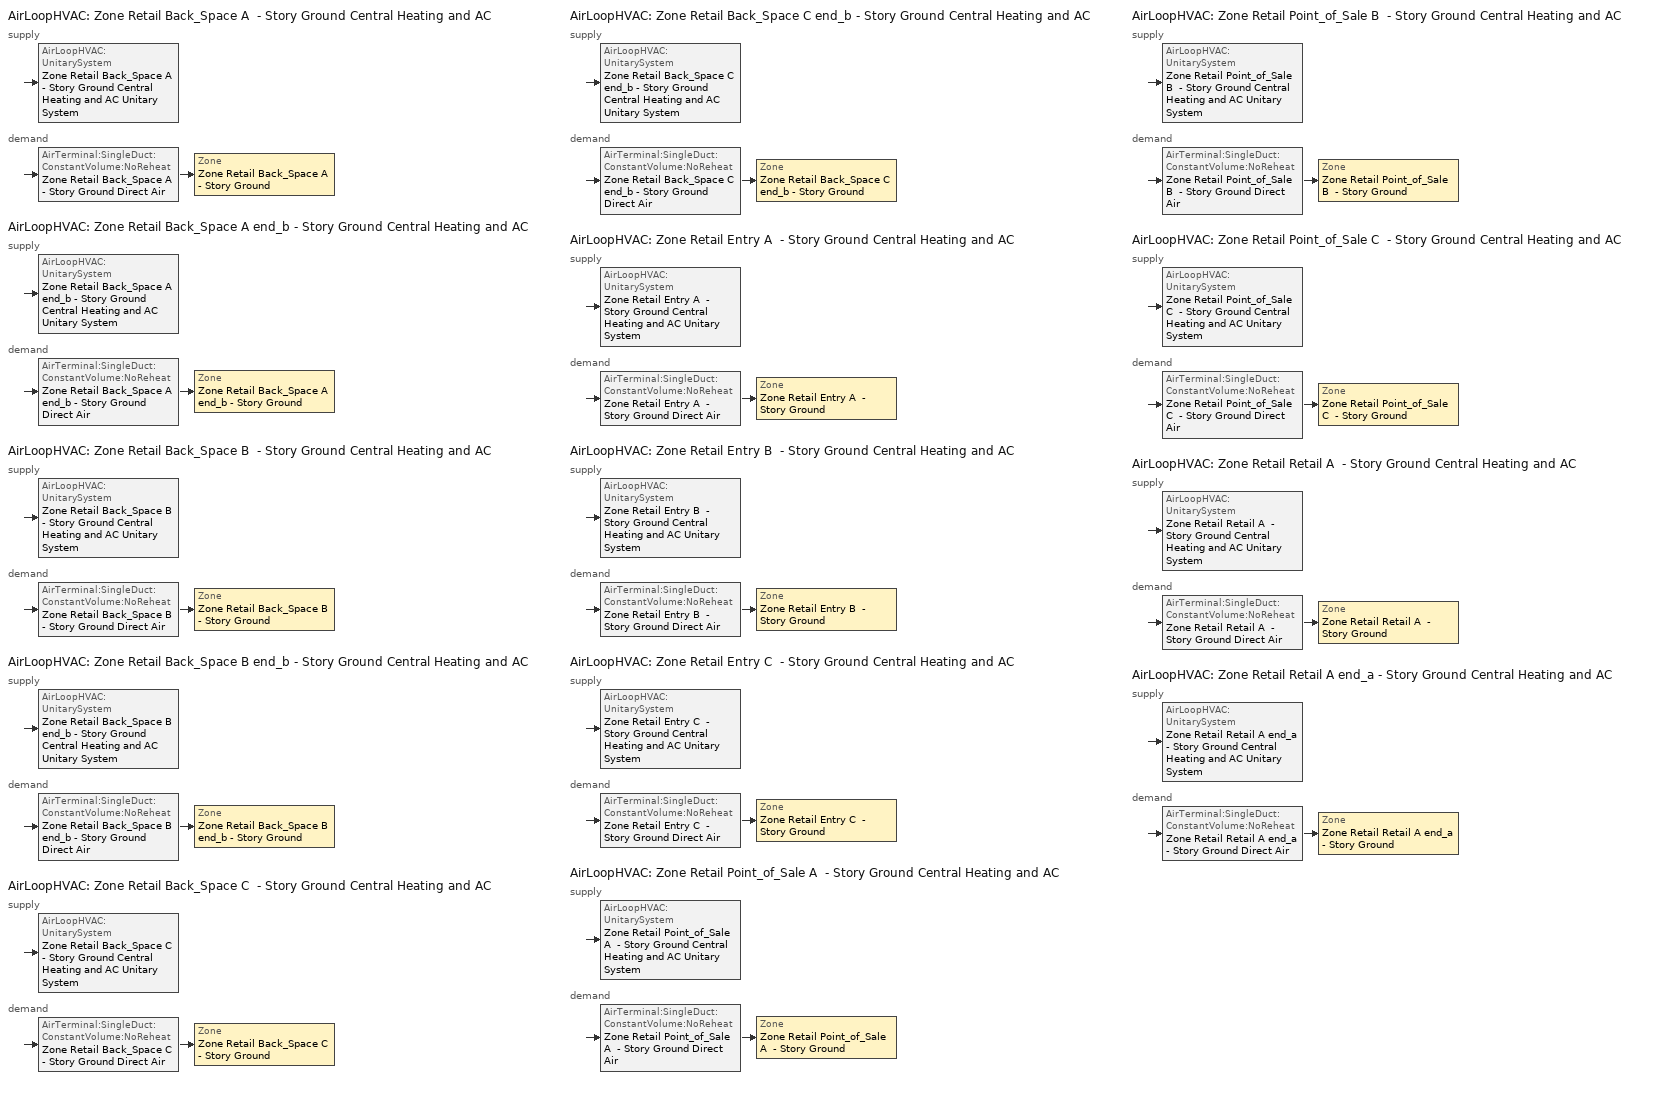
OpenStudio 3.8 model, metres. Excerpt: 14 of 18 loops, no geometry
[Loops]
AirLoopHVAC 'Zone Retail Back_Space A  - Story Ground Central Heating and AC'
 supply: AirLoopHVAC:UnitarySystem 'Zone Retail Back_Space A  - Story Ground Central Heating and AC Unitary System'
 demand: AirTerminal:SingleDuct:ConstantVolume:NoReheat 'Zone Retail Back_Space A  - Story Ground Direct Air' > Zone 'Zone Retail Back_Space A  - Story Ground'
AirLoopHVAC 'Zone Retail Back_Space A end_b - Story Ground Central Heating and AC'
 supply: AirLoopHVAC:UnitarySystem 'Zone Retail Back_Space A end_b - Story Ground Central Heating and AC Unitary System'
 demand: AirTerminal:SingleDuct:ConstantVolume:NoReheat 'Zone Retail Back_Space A end_b - Story Ground Direct Air' > Zone 'Zone Retail Back_Space A end_b - Story Ground'
AirLoopHVAC 'Zone Retail Back_Space B  - Story Ground Central Heating and AC'
 supply: AirLoopHVAC:UnitarySystem 'Zone Retail Back_Space B  - Story Ground Central Heating and AC Unitary System'
 demand: AirTerminal:SingleDuct:ConstantVolume:NoReheat 'Zone Retail Back_Space B  - Story Ground Direct Air' > Zone 'Zone Retail Back_Space B  - Story Ground'
AirLoopHVAC 'Zone Retail Back_Space B end_b - Story Ground Central Heating and AC'
 supply: AirLoopHVAC:UnitarySystem 'Zone Retail Back_Space B end_b - Story Ground Central Heating and AC Unitary System'
 demand: AirTerminal:SingleDuct:ConstantVolume:NoReheat 'Zone Retail Back_Space B end_b - Story Ground Direct Air' > Zone 'Zone Retail Back_Space B end_b - Story Ground'
AirLoopHVAC 'Zone Retail Back_Space C  - Story Ground Central Heating and AC'
 supply: AirLoopHVAC:UnitarySystem 'Zone Retail Back_Space C  - Story Ground Central Heating and AC Unitary System'
 demand: AirTerminal:SingleDuct:ConstantVolume:NoReheat 'Zone Retail Back_Space C  - Story Ground Direct Air' > Zone 'Zone Retail Back_Space C  - Story Ground'
AirLoopHVAC 'Zone Retail Back_Space C end_b - Story Ground Central Heating and AC'
 supply: AirLoopHVAC:UnitarySystem 'Zone Retail Back_Space C end_b - Story Ground Central Heating and AC Unitary System'
 demand: AirTerminal:SingleDuct:ConstantVolume:NoReheat 'Zone Retail Back_Space C end_b - Story Ground Direct Air' > Zone 'Zone Retail Back_Space C end_b - Story Ground'
AirLoopHVAC 'Zone Retail Entry A  - Story Ground Central Heating and AC'
 supply: AirLoopHVAC:UnitarySystem 'Zone Retail Entry A  - Story Ground Central Heating and AC Unitary System'
 demand: AirTerminal:SingleDuct:ConstantVolume:NoReheat 'Zone Retail Entry A  - Story Ground Direct Air' > Zone 'Zone Retail Entry A  - Story Ground'
AirLoopHVAC 'Zone Retail Entry B  - Story Ground Central Heating and AC'
 supply: AirLoopHVAC:UnitarySystem 'Zone Retail Entry B  - Story Ground Central Heating and AC Unitary System'
 demand: AirTerminal:SingleDuct:ConstantVolume:NoReheat 'Zone Retail Entry B  - Story Ground Direct Air' > Zone 'Zone Retail Entry B  - Story Ground'
AirLoopHVAC 'Zone Retail Entry C  - Story Ground Central Heating and AC'
 supply: AirLoopHVAC:UnitarySystem 'Zone Retail Entry C  - Story Ground Central Heating and AC Unitary System'
 demand: AirTerminal:SingleDuct:ConstantVolume:NoReheat 'Zone Retail Entry C  - Story Ground Direct Air' > Zone 'Zone Retail Entry C  - Story Ground'
AirLoopHVAC 'Zone Retail Point_of_Sale A  - Story Ground Central Heating and AC'
 supply: AirLoopHVAC:UnitarySystem 'Zone Retail Point_of_Sale A  - Story Ground Central Heating and AC Unitary System'
 demand: AirTerminal:SingleDuct:ConstantVolume:NoReheat 'Zone Retail Point_of_Sale A  - Story Ground Direct Air' > Zone 'Zone Retail Point_of_Sale A  - Story Ground'
AirLoopHVAC 'Zone Retail Point_of_Sale B  - Story Ground Central Heating and AC'
 supply: AirLoopHVAC:UnitarySystem 'Zone Retail Point_of_Sale B  - Story Ground Central Heating and AC Unitary System'
 demand: AirTerminal:SingleDuct:ConstantVolume:NoReheat 'Zone Retail Point_of_Sale B  - Story Ground Direct Air' > Zone 'Zone Retail Point_of_Sale B  - Story Ground'
AirLoopHVAC 'Zone Retail Point_of_Sale C  - Story Ground Central Heating and AC'
 supply: AirLoopHVAC:UnitarySystem 'Zone Retail Point_of_Sale C  - Story Ground Central Heating and AC Unitary System'
 demand: AirTerminal:SingleDuct:ConstantVolume:NoReheat 'Zone Retail Point_of_Sale C  - Story Ground Direct Air' > Zone 'Zone Retail Point_of_Sale C  - Story Ground'
AirLoopHVAC 'Zone Retail Retail A  - Story Ground Central Heating and AC'
 supply: AirLoopHVAC:UnitarySystem 'Zone Retail Retail A  - Story Ground Central Heating and AC Unitary System'
 demand: AirTerminal:SingleDuct:ConstantVolume:NoReheat 'Zone Retail Retail A  - Story Ground Direct Air' > Zone 'Zone Retail Retail A  - Story Ground'
AirLoopHVAC 'Zone Retail Retail A end_a - Story Ground Central Heating and AC'
 supply: AirLoopHVAC:UnitarySystem 'Zone Retail Retail A end_a - Story Ground Central Heating and AC Unitary System'
 demand: AirTerminal:SingleDuct:ConstantVolume:NoReheat 'Zone Retail Retail A end_a - Story Ground Direct Air' > Zone 'Zone Retail Retail A end_a - Story Ground'
[Sizing:Zone] Zone Cooling Design Supply Air Temperature Input Method=SupplyAirTemperature; Zone Cooling Design Supply Air Temperature {C}=14; Zone Cooling Design Supply Air Temperature Difference {deltaC}=11.11; Zone Heating Design Supply Air Temperature Input Method=SupplyAirTemperature; Zone Heating Design Supply Air Temperature {C}=40; Zone Heating Design Supply Air Temperature Difference {deltaC}=11.11; Zone Cooling Design Supply Air Humidity Ratio {kg-H2O/kg-air}=0.0085; Zone Heating Design Supply Air Humidity Ratio {kg-H2O/kg-air}=0.008; Cooling Design Air Flow Method=DesignDay; Heating Design Air Flow Method=DesignDay; Account for Dedicated Outdoor Air System=No; Dedicated Outdoor Air System Control Strategy=NeutralSupplyAir; Dedicated Outdoor Air Low Setpoint Temperature for Design {C}=autosize; Dedicated Outdoor Air High Setpoint Temperature for Design {C}=autosize; Zone Load Sizing Method=Sensible Load Only No Latent Load; Zone Latent Cooling Design Supply Air Humidity Ratio Input Method=HumidityRatioDifference; Zone Cooling Design Supply Air Humidity Ratio Difference {kgWater/kgDryAir}=0.005; Zone Latent Heating Design Supply Air Humidity Ratio Input Method=HumidityRatioDifference; Zone Humidification Design Supply Air Humidity Ratio Difference {kgWater/kgDryAir}=0.005
Zone Retail Retail A end_a - Story Ground; Zone Retail Retail A  - Story Ground; Zone Retail Entry A  - Story Ground; Zone Retail Entry B  - Story Ground; Zone Retail Entry C  - Story Ground; Zone Retail Point_of_Sale A  - Story Ground; Zone Retail Point_of_Sale B  - Story Ground; Zone Retail Point_of_Sale C  - Story Ground; Zone Retail Back_Space A  - Story Ground; Zone Retail Back_Space B  - Story Ground; Zone Retail Back_Space C  - Story Ground; Zone Retail Back_Space A end_b - Story Ground; Zone Retail Back_Space B end_b - Story Ground; Zone Retail Back_Space C end_b - Story Ground
[Zone equipment]
Zone Retail Retail A end_a - Story Ground: Zone Retail Retail A end_a - Story Ground Direct Air
Zone Retail Retail A  - Story Ground: Zone Retail Retail A  - Story Ground Direct Air
Zone Retail Entry A  - Story Ground: Zone Retail Entry A  - Story Ground Direct Air
Zone Retail Entry B  - Story Ground: Zone Retail Entry B  - Story Ground Direct Air
Zone Retail Entry C  - Story Ground: Zone Retail Entry C  - Story Ground Direct Air
Zone Retail Point_of_Sale A  - Story Ground: Zone Retail Point_of_Sale A  - Story Ground Direct Air
Zone Retail Point_of_Sale B  - Story Ground: Zone Retail Point_of_Sale B  - Story Ground Direct Air
Zone Retail Point_of_Sale C  - Story Ground: Zone Retail Point_of_Sale C  - Story Ground Direct Air
Zone Retail Back_Space A  - Story Ground: Zone Retail Back_Space A  - Story Ground Direct Air
Zone Retail Back_Space B  - Story Ground: Zone Retail Back_Space B  - Story Ground Direct Air
Zone Retail Back_Space C  - Story Ground: Zone Retail Back_Space C  - Story Ground Direct Air
Zone Retail Back_Space A end_b - Story Ground: Zone Retail Back_Space A end_b - Story Ground Direct Air
Zone Retail Back_Space B end_b - Story Ground: Zone Retail Back_Space B end_b - Story Ground Direct Air
Zone Retail Back_Space C end_b - Story Ground: Zone Retail Back_Space C end_b - Story Ground Direct Air
[AirLoopHVAC] Design Return Air Flow Fraction of Supply Air Flow=1
Name | Availability Schedule | Design Supply Air Flow Rate {m3/s}
Zone Retail Back_Space A  - Story Ground Central Heating and AC | Zone Retail Back_Space A  - Story Ground Central Heating and AC Occ Sch | 0.150245
Zone Retail Back_Space A end_b - Story Ground Central Heating and AC | Zone Retail Back_Space A end_b - Story Ground Central Heating and AC Occ Sch | 0.26535
Zone Retail Back_Space B  - Story Ground Central Heating and AC | Zone Retail Back_Space B  - Story Ground Central Heating and AC Occ Sch | 0.356833
Zone Retail Back_Space B end_b - Story Ground Central Heating and AC | Zone Retail Back_Space B end_b - Story Ground Central Heating and AC Occ Sch | 0.844413
Zone Retail Back_Space C  - Story Ground Central Heating and AC | Zone Retail Back_Space C  - Story Ground Central Heating and AC Occ Sch | 0.208342
Zone Retail Back_Space C end_b - Story Ground Central Heating and AC | Zone Retail Back_Space C end_b - Story Ground Central Heating and AC Occ Sch | 0.296558
Zone Retail Entry A  - Story Ground Central Heating and AC | Zone Retail Entry A  - Story Ground Central Heating and AC Occ Sch | 0.00819913
Zone Retail Entry B  - Story Ground Central Heating and AC | Zone Retail Entry B  - Story Ground Central Heating and AC Occ Sch | 0.00875204
Zone Retail Entry C  - Story Ground Central Heating and AC | Zone Retail Entry C  - Story Ground Central Heating and AC Occ Sch | 0.00823409
Zone Retail Point_of_Sale A  - Story Ground Central Heating and AC | Zone Retail Point_of_Sale A  - Story Ground Central Heating and AC Occ Sch | 0.15931
Zone Retail Point_of_Sale B  - Story Ground Central Heating and AC | Zone Retail Point_of_Sale B  - Story Ground Central Heating and AC Occ Sch | 0.442839
Zone Retail Point_of_Sale C  - Story Ground Central Heating and AC | Zone Retail Point_of_Sale C  - Story Ground Central Heating and AC Occ Sch | 0.209333
Zone Retail Retail A  - Story Ground Central Heating and AC | Zone Retail Retail A  - Story Ground Central Heating and AC Occ Sch | 1.29795
Zone Retail Retail A end_a - Story Ground Central Heating and AC | Zone Retail Retail A end_a - Story Ground Central Heating and AC Occ Sch | 0.274656
[Sizing:System] Type of Load to Size On=Sensible; Design Outdoor Air Flow Rate {m3/s}=Autosize; Central Heating Maximum System Air Flow Ratio=0.3; Preheat Design Temperature {C}=7.22222; Preheat Design Humidity Ratio {kg-H2O/kg-Air}=0.008; Precool Design Temperature {C}=12.7778; Precool Design Humidity Ratio {kg-H2O/kg-Air}=0.008; Central Cooling Design Supply Air Temperature {C}=12.7778; Central Heating Design Supply Air Temperature {C}=50; Sizing Option=NonCoincident; 100% Outdoor Air in Cooling=Yes; 100% Outdoor Air in Heating=Yes; Central Cooling Design Supply Air Humidity Ratio {kg-H2O/kg-Air}=0.0085; Central Heating Design Supply Air Humidity Ratio {kg-H2O/kg-Air}=0.008; Cooling Design Air Flow Method=DesignDay; Heating Design Air Flow Method=DesignDay; System Outdoor Air Method=ZoneSum; Zone Maximum Outdoor Air Fraction=1; Cooling Supply Air Flow Rate Per Floor Area {m3/s-m2}=0.00996765; Cooling Fraction of Autosized Cooling Supply Air Flow Rate=1; Cooling Supply Air Flow Rate Per Unit Cooling Capacity {m3/s-W}=3.94755e-05; Heating Supply Air Flow Rate Per Floor Area {m3/s-m2}=0.00996765; Heating Fraction of Autosized Heating Supply Air Flow Rate=1; Heating Fraction of Autosized Cooling Supply Air Flow Rate=1; Heating Supply Air Flow Rate Per Unit Heating Capacity {m3/s-W}=3.15882e-05; Cooling Design Capacity Method=CoolingDesignCapacity; Cooling Design Capacity Per Floor Area {W/m2}=234.7; Fraction of Autosized Cooling Design Capacity=1; Heating Design Capacity Method=HeatingDesignCapacity; Heating Design Capacity Per Floor Area {W/m2}=157; Fraction of Autosized Heating Design Capacity=1; Central Cooling Capacity Control Method=OnOff; Occupant Diversity=1
Name | Cooling Design Capacity {W} | Heating Design Capacity {W}
Zone Retail Back_Space A  - Story Ground Central Heating and AC | 4188.84 | 3798.45
Zone Retail Back_Space A end_b - Story Ground Central Heating and AC | 7038.63 | 6239.55
Zone Retail Back_Space B  - Story Ground Central Heating and AC | 9948.52 | 4522.36
Zone Retail Back_Space B end_b - Story Ground Central Heating and AC | 22398.76 | 14363.16
Zone Retail Back_Space C  - Story Ground Central Heating and AC | 4607.97 | 3813.34
Zone Retail Back_Space C end_b - Story Ground Central Heating and AC | 7419.97 | 6252.44
Zone Retail Entry A  - Story Ground Central Heating and AC | 57.25 | 515.81
Zone Retail Entry B  - Story Ground Central Heating and AC | 244.01 | 550.59
Zone Retail Entry C  - Story Ground Central Heating and AC | 57.6 | 518.01
Zone Retail Point_of_Sale A  - Story Ground Central Heating and AC | 4441.59 | 2160.62
Zone Retail Point_of_Sale B  - Story Ground Central Heating and AC | 12346.39 | 6956.53
Zone Retail Point_of_Sale C  - Story Ground Central Heating and AC | 4629.89 | 2172.18
Zone Retail Retail A  - Story Ground Central Heating and AC | 36186.89 | 21024.98
Zone Retail Retail A end_a - Story Ground Central Heating and AC | 7657.44 | 5541.47
[Coil:Heating:Gas] Availability Schedule=Always On Discrete; Gas Burner Efficiency=0.8; On Cycle Parasitic Electric Load {W}=0; Off Cycle Parasitic Gas Load {W}=0
Name | Nominal Capacity {W}
Zone Retail Back_Space A  - Story Ground Central Heating and AC Heating Coil 33kBtu/hr 0.8 Thermal Eff | 9451.95
Zone Retail Back_Space A end_b - Story Ground Central Heating and AC Heating Coil 55kBtu/hr 0.8 Thermal Eff | 16693.2
Zone Retail Back_Space B  - Story Ground Central Heating and AC Heating Coil 106kBtu/hr 0.8 Thermal Eff | 22448.4
Zone Retail Back_Space B end_b - Story Ground Central Heating and AC Heating Coil 182kBtu/hr 0.8 Thermal Eff | 53122.3
Zone Retail Back_Space C  - Story Ground Central Heating and AC Heating Coil 46kBtu/hr 0.8 Thermal Eff | 13106.9
Zone Retail Back_Space C end_b - Story Ground Central Heating and AC Heating Coil 60kBtu/hr 0.8 Thermal Eff | 18656.5
Zone Retail Entry A  - Story Ground Central Heating and AC Heating Coil 3kBtu/hr 0.8 Thermal Eff | 515.81
Zone Retail Entry B  - Story Ground Central Heating and AC Heating Coil 3kBtu/hr 0.8 Thermal Eff | 550.593
Zone Retail Entry C  - Story Ground Central Heating and AC Heating Coil 3kBtu/hr 0.8 Thermal Eff | 518.009
Zone Retail Point_of_Sale A  - Story Ground Central Heating and AC Heating Coil 43kBtu/hr 0.8 Thermal Eff | 10022.3
Zone Retail Point_of_Sale B  - Story Ground Central Heating and AC Heating Coil 154kBtu/hr 0.8 Thermal Eff | 27859.1
Zone Retail Point_of_Sale C  - Story Ground Central Heating and AC Heating Coil 50kBtu/hr 0.8 Thermal Eff | 13169.2
Zone Retail Retail A  - Story Ground Central Heating and AC Heating Coil 353kBtu/hr 0.8 Thermal Eff | 81654.2
Zone Retail Retail A end_a - Story Ground Central Heating and AC Heating Coil 58kBtu/hr 0.8 Thermal Eff | 17278.7
[Coil:Cooling:DX:SingleSpeed] Availability Schedule=Always On Discrete; Rated Sensible Heat Ratio=0.73; Rated Evaporator Fan Power Per Volume Flow Rate 2017 {W/(m3/s)}=773.391; Rated Evaporator Fan Power Per Volume Flow Rate 2023 {W/(m3/s)}=934.4; Total Cooling Capacity Function of Temperature Curve=DOE Ref DX Clg Coil Cool-Cap-fT; Total Cooling Capacity Function of Flow Fraction Curve=DOE Ref DX Clg Coil Cool-CAP-fFlow; Energy Input Ratio Function of Temperature Curve=DOE Ref DX Clg Coil Cool-EIR-fT; Energy Input Ratio Function of Flow Fraction Curve=DOE Ref DX Clg Coil Cool-EIR-fFlow; Part Load Fraction Correlation Curve=DOE Ref DX Clg Coil Cool-PLF-fPLR; Minimum Outdoor Dry-Bulb Temperature for Compressor Operation {C}=-25; Nominal Time for Condensate Removal to Begin {s}=1000; Ratio of Initial Moisture Evaporation Rate and Steady State Latent Capacity=1.5; Maximum Cycling Rate {cycles/hr}=3; Latent Capacity Time Constant {s}=45; Condenser Type=AirCooled; Evaporative Condenser Effectiveness=0.9; Evaporative Condenser Air Flow Rate {m3/s}=autosize; Evaporative Condenser Pump Rated Power Consumption {W}=autosize; Crankcase Heater Capacity {W}=0; Maximum Outdoor Dry-Bulb Temperature for Crankcase Heater Operation {C}=12.7778; Basin Heater Capacity {W/K}=0; Basin Heater Setpoint Temperature {C}=2
Name | Rated Total Cooling Capacity {W} | Rated COP {W/W} | Rated Air Flow Rate {m3/s}
Zone Retail Back_Space A  - Story Ground Central Heating and AC Cooling Coil 13kBtu/hr 9.7SEER | 3730.94 | 3.14722 | 0.150245
Zone Retail Back_Space A end_b - Story Ground Central Heating and AC Cooling Coil 22kBtu/hr 9.7SEER | 6589.27 | 3.14722 | 0.26535
Zone Retail Back_Space B  - Story Ground Central Heating and AC Cooling Coil 42kBtu/hr 9.7SEER | 8861 | 3.14722 | 0.356833
Zone Retail Back_Space B end_b - Story Ground Central Heating and AC Cooling Coil 72kBtu/hr 8.9EER | 20968.8 | 3.09963 | 0.844413
Zone Retail Back_Space C  - Story Ground Central Heating and AC Cooling Coil 18kBtu/hr 9.7SEER | 5173.63 | 3.14722 | 0.208342
Zone Retail Back_Space C end_b - Story Ground Central Heating and AC Cooling Coil 24kBtu/hr 9.7SEER | 7364.24 | 3.14722 | 0.296558
Zone Retail Entry A  - Story Ground Central Heating and AC Cooling Coil 1kBtu/hr 9.7SEER | 203.604 | 3.14722 | 0.00819913
Zone Retail Entry B  - Story Ground Central Heating and AC Cooling Coil 1kBtu/hr 9.7SEER | 217.334 | 3.14722 | 0.00875204
Zone Retail Entry C  - Story Ground Central Heating and AC Cooling Coil 1kBtu/hr 9.7SEER | 204.472 | 3.14722 | 0.00823409
Zone Retail Point_of_Sale A  - Story Ground Central Heating and AC Cooling Coil 17kBtu/hr 9.7SEER | 3956.06 | 3.14722 | 0.15931
Zone Retail Point_of_Sale B  - Story Ground Central Heating and AC Cooling Coil 61kBtu/hr 9.7SEER | 10996.7 | 3.14722 | 0.442839
Zone Retail Point_of_Sale C  - Story Ground Central Heating and AC Cooling Coil 20kBtu/hr 9.7SEER | 5198.25 | 3.14722 | 0.209333
Zone Retail Retail A  - Story Ground Central Heating and AC Cooling Coil 139kBtu/hr 8.5EER | 32231.1 | 2.96645 | 1.29795
Zone Retail Retail A end_a - Story Ground Central Heating and AC Cooling Coil 23kBtu/hr 9.7SEER | 6820.37 | 3.14722 | 0.274656
[Fan:OnOff] Availability Schedule=Always On Discrete; Pressure Rise {Pa}=622.722; Motor In Airstream Fraction=1
Name | Fan Total Efficiency | Maximum Flow Rate {m3/s} | Motor Efficiency | Fan Power Ratio Function of Speed Ratio Curve | Fan Efficiency Ratio Function of Speed Ratio Curve
Zone Retail Back_Space A  - Story Ground Central Heating and AC Supply Fan | 0.53625 | 0.150245 | 0.825 | Fan On Off Power Curve | Fan On Off Efficiency Curve
Zone Retail Back_Space A end_b - Story Ground Central Heating and AC Supply Fan | 0.53625 | 0.26535 | 0.825 | Fan On Off Power Curve 1 | Fan On Off Efficiency Curve 1
Zone Retail Back_Space B  - Story Ground Central Heating and AC Supply Fan | 0.53625 | 0.356833 | 0.825 | Fan On Off Power Curve 2 | Fan On Off Efficiency Curve 2
Zone Retail Back_Space B end_b - Story Ground Central Heating and AC Supply Fan | 0.546 | 0.844413 | 0.84 | Fan On Off Power Curve 3 | Fan On Off Efficiency Curve 3
Zone Retail Back_Space C  - Story Ground Central Heating and AC Supply Fan | 0.53625 | 0.208342 | 0.825 | Fan On Off Power Curve 4 | Fan On Off Efficiency Curve 4
Zone Retail Back_Space C end_b - Story Ground Central Heating and AC Supply Fan | 0.53625 | 0.296558 | 0.825 | Fan On Off Power Curve 5 | Fan On Off Efficiency Curve 5
Zone Retail Entry A  - Story Ground Central Heating and AC Supply Fan | 0.53625 | 0.00819913 | 0.825 | Fan On Off Power Curve 6 | Fan On Off Efficiency Curve 6
Zone Retail Entry B  - Story Ground Central Heating and AC Supply Fan | 0.53625 | 0.00875204 | 0.825 | Fan On Off Power Curve 7 | Fan On Off Efficiency Curve 7
Zone Retail Entry C  - Story Ground Central Heating and AC Supply Fan | 0.53625 | 0.00823409 | 0.825 | Fan On Off Power Curve 8 | Fan On Off Efficiency Curve 8
Zone Retail Point_of_Sale A  - Story Ground Central Heating and AC Supply Fan | 0.53625 | 0.15931 | 0.825 | Fan On Off Power Curve 9 | Fan On Off Efficiency Curve 9
Zone Retail Point_of_Sale B  - Story Ground Central Heating and AC Supply Fan | 0.53625 | 0.442839 | 0.825 | Fan On Off Power Curve 10 | Fan On Off Efficiency Curve 10
Zone Retail Point_of_Sale C  - Story Ground Central Heating and AC Supply Fan | 0.53625 | 0.209333 | 0.825 | Fan On Off Power Curve 11 | Fan On Off Efficiency Curve 11
Zone Retail Retail A  - Story Ground Central Heating and AC Supply Fan | 0.56875 | 1.29795 | 0.875 | Fan On Off Power Curve 12 | Fan On Off Efficiency Curve 12
Zone Retail Retail A end_a - Story Ground Central Heating and AC Supply Fan | 0.53625 | 0.274656 | 0.825 | Fan On Off Power Curve 13 | Fan On Off Efficiency Curve 13
[AirLoopHVAC:UnitarySystem] Control Type=Load; Dehumidification Control Type=None; Availability Schedule=Always On Discrete; Fan Placement=BlowThrough; DX Heating Coil Sizing Ratio=1; Use DOAS DX Cooling Coil=No; DOAS DX Cooling Coil Leaving Minimum Air Temperature {C}=2; Latent Load Control=SensibleOnlyLoadControl; Supply Air Flow Rate Method During Cooling Operation=SupplyAirFlowRate; Supply Air Flow Rate Method During Heating Operation=SupplyAirFlowRate; Supply Air Flow Rate Method When No Cooling or Heating is Required=SupplyAirFlowRate; Supply Air Flow Rate When No Cooling or Heating is Required {m3/s}=0; No Load Supply Air Flow Rate Control Set To Low Speed=Yes; Maximum Supply Air Temperature {C}=50; Maximum Outdoor Dry-Bulb Temperature for Supplemental Heater Operation {C}=21; Ancilliary On-Cycle Electric Power {W}=0; Ancilliary Off-Cycle Electric Power {W}=0
Name | Controlling Zone or Thermostat Location | Supply Fan | Supply Air Fan Operating Mode Schedule | Heating Coil | Cooling Coil | Supply Air Flow Rate During Cooling Operation {m3/s} | Supply Air Flow Rate During Heating Operation {m3/s}
Zone Retail Back_Space A  - Story Ground Central Heating and AC Unitary System | Zone Retail Back_Space A  - Story Ground | Zone Retail Back_Space A  - Story Ground Central Heating and AC Supply Fan | Zone Retail Back_Space A  - Story Ground Central Heating and AC Occ Sch | Zone Retail Back_Space A  - Story Ground Central Heating and AC Heating Coil 33kBtu/hr 0.8 Thermal Eff | Zone Retail Back_Space A  - Story Ground Central Heating and AC Cooling Coil 13kBtu/hr 9.7SEER | 0.150245 | 0.150245
Zone Retail Back_Space A end_b - Story Ground Central Heating and AC Unitary System | Zone Retail Back_Space A end_b - Story Ground | Zone Retail Back_Space A end_b - Story Ground Central Heating and AC Supply Fan | Zone Retail Back_Space A end_b - Story Ground Central Heating and AC Occ Sch | Zone Retail Back_Space A end_b - Story Ground Central Heating and AC Heating Coil 55kBtu/hr 0.8 Thermal Eff | Zone Retail Back_Space A end_b - Story Ground Central Heating and AC Cooling Coil 22kBtu/hr 9.7SEER | 0.26535 | 0.26535
Zone Retail Back_Space B  - Story Ground Central Heating and AC Unitary System | Zone Retail Back_Space B  - Story Ground | Zone Retail Back_Space B  - Story Ground Central Heating and AC Supply Fan | Zone Retail Back_Space B  - Story Ground Central Heating and AC Occ Sch | Zone Retail Back_Space B  - Story Ground Central Heating and AC Heating Coil 106kBtu/hr 0.8 Thermal Eff | Zone Retail Back_Space B  - Story Ground Central Heating and AC Cooling Coil 42kBtu/hr 9.7SEER | 0.356833 | 0.356833
Zone Retail Back_Space B end_b - Story Ground Central Heating and AC Unitary System | Zone Retail Back_Space B end_b - Story Ground | Zone Retail Back_Space B end_b - Story Ground Central Heating and AC Supply Fan | Zone Retail Back_Space B end_b - Story Ground Central Heating and AC Occ Sch | Zone Retail Back_Space B end_b - Story Ground Central Heating and AC Heating Coil 182kBtu/hr 0.8 Thermal Eff | Zone Retail Back_Space B end_b - Story Ground Central Heating and AC Cooling Coil 72kBtu/hr 8.9EER | 0.844413 | 0.844413
Zone Retail Back_Space C  - Story Ground Central Heating and AC Unitary System | Zone Retail Back_Space C  - Story Ground | Zone Retail Back_Space C  - Story Ground Central Heating and AC Supply Fan | Zone Retail Back_Space C  - Story Ground Central Heating and AC Occ Sch | Zone Retail Back_Space C  - Story Ground Central Heating and AC Heating Coil 46kBtu/hr 0.8 Thermal Eff | Zone Retail Back_Space C  - Story Ground Central Heating and AC Cooling Coil 18kBtu/hr 9.7SEER | 0.208342 | 0.208342
Zone Retail Back_Space C end_b - Story Ground Central Heating and AC Unitary System | Zone Retail Back_Space C end_b - Story Ground | Zone Retail Back_Space C end_b - Story Ground Central Heating and AC Supply Fan | Zone Retail Back_Space C end_b - Story Ground Central Heating and AC Occ Sch | Zone Retail Back_Space C end_b - Story Ground Central Heating and AC Heating Coil 60kBtu/hr 0.8 Thermal Eff | Zone Retail Back_Space C end_b - Story Ground Central Heating and AC Cooling Coil 24kBtu/hr 9.7SEER | 0.296558 | 0.296558
Zone Retail Entry A  - Story Ground Central Heating and AC Unitary System | Zone Retail Entry A  - Story Ground | Zone Retail Entry A  - Story Ground Central Heating and AC Supply Fan | Zone Retail Entry A  - Story Ground Central Heating and AC Occ Sch | Zone Retail Entry A  - Story Ground Central Heating and AC Heating Coil 3kBtu/hr 0.8 Thermal Eff | Zone Retail Entry A  - Story Ground Central Heating and AC Cooling Coil 1kBtu/hr 9.7SEER | 0.00819913 | 0.00819913
Zone Retail Entry B  - Story Ground Central Heating and AC Unitary System | Zone Retail Entry B  - Story Ground | Zone Retail Entry B  - Story Ground Central Heating and AC Supply Fan | Zone Retail Entry B  - Story Ground Central Heating and AC Occ Sch | Zone Retail Entry B  - Story Ground Central Heating and AC Heating Coil 3kBtu/hr 0.8 Thermal Eff | Zone Retail Entry B  - Story Ground Central Heating and AC Cooling Coil 1kBtu/hr 9.7SEER | 0.00875204 | 0.00875204
Zone Retail Entry C  - Story Ground Central Heating and AC Unitary System | Zone Retail Entry C  - Story Ground | Zone Retail Entry C  - Story Ground Central Heating and AC Supply Fan | Zone Retail Entry C  - Story Ground Central Heating and AC Occ Sch | Zone Retail Entry C  - Story Ground Central Heating and AC Heating Coil 3kBtu/hr 0.8 Thermal Eff | Zone Retail Entry C  - Story Ground Central Heating and AC Cooling Coil 1kBtu/hr 9.7SEER | 0.00823409 | 0.00823409
Zone Retail Point_of_Sale A  - Story Ground Central Heating and AC Unitary System | Zone Retail Point_of_Sale A  - Story Ground | Zone Retail Point_of_Sale A  - Story Ground Central Heating and AC Supply Fan | Zone Retail Point_of_Sale A  - Story Ground Central Heating and AC Occ Sch | Zone Retail Point_of_Sale A  - Story Ground Central Heating and AC Heating Coil 43kBtu/hr 0.8 Thermal Eff | Zone Retail Point_of_Sale A  - Story Ground Central Heating and AC Cooling Coil 17kBtu/hr 9.7SEER | 0.15931 | 0.15931
Zone Retail Point_of_Sale B  - Story Ground Central Heating and AC Unitary System | Zone Retail Point_of_Sale B  - Story Ground | Zone Retail Point_of_Sale B  - Story Ground Central Heating and AC Supply Fan | Zone Retail Point_of_Sale B  - Story Ground Central Heating and AC Occ Sch | Zone Retail Point_of_Sale B  - Story Ground Central Heating and AC Heating Coil 154kBtu/hr 0.8 Thermal Eff | Zone Retail Point_of_Sale B  - Story Ground Central Heating and AC Cooling Coil 61kBtu/hr 9.7SEER | 0.442839 | 0.442839
Zone Retail Point_of_Sale C  - Story Ground Central Heating and AC Unitary System | Zone Retail Point_of_Sale C  - Story Ground | Zone Retail Point_of_Sale C  - Story Ground Central Heating and AC Supply Fan | Zone Retail Point_of_Sale C  - Story Ground Central Heating and AC Occ Sch | Zone Retail Point_of_Sale C  - Story Ground Central Heating and AC Heating Coil 50kBtu/hr 0.8 Thermal Eff | Zone Retail Point_of_Sale C  - Story Ground Central Heating and AC Cooling Coil 20kBtu/hr 9.7SEER | 0.209333 | 0.209333
Zone Retail Retail A  - Story Ground Central Heating and AC Unitary System | Zone Retail Retail A  - Story Ground | Zone Retail Retail A  - Story Ground Central Heating and AC Supply Fan | Zone Retail Retail A  - Story Ground Central Heating and AC Occ Sch | Zone Retail Retail A  - Story Ground Central Heating and AC Heating Coil 353kBtu/hr 0.8 Thermal Eff | Zone Retail Retail A  - Story Ground Central Heating and AC Cooling Coil 139kBtu/hr 8.5EER | 1.29795 | 1.29795
Zone Retail Retail A end_a - Story Ground Central Heating and AC Unitary System | Zone Retail Retail A end_a - Story Ground | Zone Retail Retail A end_a - Story Ground Central Heating and AC Supply Fan | Zone Retail Retail A end_a - Story Ground Central Heating and AC Occ Sch | Zone Retail Retail A end_a - Story Ground Central Heating and AC Heating Coil 58kBtu/hr 0.8 Thermal Eff | Zone Retail Retail A end_a - Story Ground Central Heating and AC Cooling Coil 23kBtu/hr 9.7SEER | 0.274656 | 0.274656
[AirTerminal:SingleDuct:ConstantVolume:NoReheat] Availability Schedule=Always On Discrete
Name | Maximum Air Flow Rate {m3/s}
Zone Retail Back_Space A  - Story Ground Direct Air | 0.150245
Zone Retail Back_Space A end_b - Story Ground Direct Air | 0.26535
Zone Retail Back_Space B  - Story Ground Direct Air | 0.356833
Zone Retail Back_Space B end_b - Story Ground Direct Air | 0.844413
Zone Retail Back_Space C  - Story Ground Direct Air | 0.208342
Zone Retail Back_Space C end_b - Story Ground Direct Air | 0.296558
Zone Retail Entry A  - Story Ground Direct Air | 0.00819913
Zone Retail Entry B  - Story Ground Direct Air | 0.00875204
Zone Retail Entry C  - Story Ground Direct Air | 0.00823409
Zone Retail Point_of_Sale A  - Story Ground Direct Air | 0.15931
Zone Retail Point_of_Sale B  - Story Ground Direct Air | 0.442839
Zone Retail Point_of_Sale C  - Story Ground Direct Air | 0.209333
Zone Retail Retail A  - Story Ground Direct Air | 1.29795
Zone Retail Retail A end_a - Story Ground Direct Air | 0.274656
[AvailabilityManager:NightCycle] Applicability Schedule=Always On Discrete; Control Type=CycleOnAny; Thermostat Tolerance {deltaC}=1; Cycling Run Time {s}=3600
Availability Manager Night Cycle 1; Availability Manager Night Cycle 2; Availability Manager Night Cycle 3; Availability Manager Night Cycle 4; Availability Manager Night Cycle 5; Availability Manager Night Cycle 6; Availability Manager Night Cycle 7; Availability Manager Night Cycle 8; Availability Manager Night Cycle 9; Availability Manager Night Cycle 10; Availability Manager Night Cycle 11; Availability Manager Night Cycle 12; Availability Manager Night Cycle 13; Availability Manager Night Cycle 14; Availability Manager Night Cycle 15; Availability Manager Night Cycle 16; Availability Manager Night Cycle 17; Availability Manager Night Cycle 18
[Schedule:Ruleset]
Name | Default Day Schedule | Summer Design Day Schedule | Winter Design Day Schedule
Zone Retail Back_Space A  - Story Ground Central Heating and AC Occ Sch | Zone Retail Back_Space A  - Story Ground Central Heating and AC Occ Sch Default | Zone Retail Back_Space A  - Story Ground Central Heating and AC Occ Sch Summer Design Day | Zone Retail Back_Space A  - Story Ground Central Heating and AC Occ Sch Winter Design Day
Zone Retail Back_Space A end_b - Story Ground Central Heating and AC Occ Sch | Zone Retail Back_Space A end_b - Story Ground Central Heating and AC Occ Sch Default | Zone Retail Back_Space A end_b - Story Ground Central Heating and AC Occ Sch Summer Design Day | Zone Retail Back_Space A end_b - Story Ground Central Heating and AC Occ Sch Winter Design Day
Zone Retail Back_Space B  - Story Ground Central Heating and AC Occ Sch | Zone Retail Back_Space B  - Story Ground Central Heating and AC Occ Sch Default | Zone Retail Back_Space B  - Story Ground Central Heating and AC Occ Sch Summer Design Day | Zone Retail Back_Space B  - Story Ground Central Heating and AC Occ Sch Winter Design Day
Zone Retail Back_Space B end_b - Story Ground Central Heating and AC Occ Sch | Zone Retail Back_Space B end_b - Story Ground Central Heating and AC Occ Sch Default | Zone Retail Back_Space B end_b - Story Ground Central Heating and AC Occ Sch Summer Design Day | Zone Retail Back_Space B end_b - Story Ground Central Heating and AC Occ Sch Winter Design Day
Zone Retail Back_Space C  - Story Ground Central Heating and AC Occ Sch | Zone Retail Back_Space C  - Story Ground Central Heating and AC Occ Sch Default | Zone Retail Back_Space C  - Story Ground Central Heating and AC Occ Sch Summer Design Day | Zone Retail Back_Space C  - Story Ground Central Heating and AC Occ Sch Winter Design Day
Zone Retail Back_Space C end_b - Story Ground Central Heating and AC Occ Sch | Zone Retail Back_Space C end_b - Story Ground Central Heating and AC Occ Sch Default | Zone Retail Back_Space C end_b - Story Ground Central Heating and AC Occ Sch Summer Design Day | Zone Retail Back_Space C end_b - Story Ground Central Heating and AC Occ Sch Winter Design Day
Zone Retail Entry A  - Story Ground Central Heating and AC Occ Sch | Zone Retail Entry A  - Story Ground Central Heating and AC Occ Sch Default | Zone Retail Entry A  - Story Ground Central Heating and AC Occ Sch Summer Design Day | Zone Retail Entry A  - Story Ground Central Heating and AC Occ Sch Winter Design Day
Zone Retail Entry B  - Story Ground Central Heating and AC Occ Sch | Zone Retail Entry B  - Story Ground Central Heating and AC Occ Sch Default | Zone Retail Entry B  - Story Ground Central Heating and AC Occ Sch Summer Design Day | Zone Retail Entry B  - Story Ground Central Heating and AC Occ Sch Winter Design Day
Zone Retail Entry C  - Story Ground Central Heating and AC Occ Sch | Zone Retail Entry C  - Story Ground Central Heating and AC Occ Sch Default | Zone Retail Entry C  - Story Ground Central Heating and AC Occ Sch Summer Design Day | Zone Retail Entry C  - Story Ground Central Heating and AC Occ Sch Winter Design Day
Zone Retail Point_of_Sale A  - Story Ground Central Heating and AC Occ Sch | Zone Retail Point_of_Sale A  - Story Ground Central Heating and AC Occ Sch Default | Zone Retail Point_of_Sale A  - Story Ground Central Heating and AC Occ Sch Summer Design Day | Zone Retail Point_of_Sale A  - Story Ground Central Heating and AC Occ Sch Winter Design Day
Zone Retail Point_of_Sale B  - Story Ground Central Heating and AC Occ Sch | Zone Retail Point_of_Sale B  - Story Ground Central Heating and AC Occ Sch Default | Zone Retail Point_of_Sale B  - Story Ground Central Heating and AC Occ Sch Summer Design Day | Zone Retail Point_of_Sale B  - Story Ground Central Heating and AC Occ Sch Winter Design Day
Zone Retail Point_of_Sale C  - Story Ground Central Heating and AC Occ Sch | Zone Retail Point_of_Sale C  - Story Ground Central Heating and AC Occ Sch Default | Zone Retail Point_of_Sale C  - Story Ground Central Heating and AC Occ Sch Summer Design Day | Zone Retail Point_of_Sale C  - Story Ground Central Heating and AC Occ Sch Winter Design Day
Zone Retail Retail A  - Story Ground Central Heating and AC Occ Sch | Zone Retail Retail A  - Story Ground Central Heating and AC Occ Sch Default | Zone Retail Retail A  - Story Ground Central Heating and AC Occ Sch Summer Design Day | Zone Retail Retail A  - Story Ground Central Heating and AC Occ Sch Winter Design Day
Zone Retail Retail A end_a - Story Ground Central Heating and AC Occ Sch | Zone Retail Retail A end_a - Story Ground Central Heating and AC Occ Sch Default | Zone Retail Retail A end_a - Story Ground Central Heating and AC Occ Sch Summer Design Day | Zone Retail Retail A end_a - Story Ground Central Heating and AC Occ Sch Winter Design Day
[Schedule:Day]
Zone Retail Back_Space A  - Story Ground Central Heating and AC Occ Sch Default; Zone Retail Back_Space A end_b - Story Ground Central Heating and AC Occ Sch Default; Zone Retail Back_Space B  - Story Ground Central Heating and AC Occ Sch Default; Zone Retail Back_Space B end_b - Story Ground Central Heating and AC Occ Sch Default; Zone Retail Back_Space C  - Story Ground Central Heating and AC Occ Sch Default; Zone Retail Back_Space C end_b - Story Ground Central Heating and AC Occ Sch Default; Zone Retail Entry A  - Story Ground Central Heating and AC Occ Sch Default; Zone Retail Entry B  - Story Ground Central Heating and AC Occ Sch Default; Zone Retail Entry C  - Story Ground Central Heating and AC Occ Sch Default; Zone Retail Point_of_Sale A  - Story Ground Central Heating and AC Occ Sch Default; Zone Retail Point_of_Sale B  - Story Ground Central Heating and AC Occ Sch Default; Zone Retail Point_of_Sale C  - Story Ground Central Heating and AC Occ Sch Default; Zone Retail Retail A  - Story Ground Central Heating and AC Occ Sch Default; Zone Retail Retail A end_a - Story Ground Central Heating and AC Occ Sch Default: 5, 30, 0, 15, 45, 1, 24, 0, 0
Zone Retail Back_Space A  - Story Ground Central Heating and AC Occ Sch Winter Design Day; Zone Retail Back_Space A  - Story Ground Central Heating and AC Occ Sch Summer Design Day; Zone Retail Back_Space A end_b - Story Ground Central Heating and AC Occ Sch Winter Design Day; Zone Retail Back_Space A end_b - Story Ground Central Heating and AC Occ Sch Summer Design Day; Zone Retail Back_Space B  - Story Ground Central Heating and AC Occ Sch Winter Design Day; Zone Retail Back_Space B  - Story Ground Central Heating and AC Occ Sch Summer Design Day; Zone Retail Back_Space B end_b - Story Ground Central Heating and AC Occ Sch Winter Design Day; Zone Retail Back_Space B end_b - Story Ground Central Heating and AC Occ Sch Summer Design Day; Zone Retail Back_Space C  - Story Ground Central Heating and AC Occ Sch Winter Design Day; Zone Retail Back_Space C  - Story Ground Central Heating and AC Occ Sch Summer Design Day; Zone Retail Back_Space C end_b - Story Ground Central Heating and AC Occ Sch Winter Design Day; Zone Retail Back_Space C end_b - Story Ground Central Heating and AC Occ Sch Summer Design Day; Zone Retail Entry A  - Story Ground Central Heating and AC Occ Sch Winter Design Day; Zone Retail Entry A  - Story Ground Central Heating and AC Occ Sch Summer Design Day; Zone Retail Entry B  - Story Ground Central Heating and AC Occ Sch Winter Design Day; Zone Retail Entry B  - Story Ground Central Heating and AC Occ Sch Summer Design Day; Zone Retail Entry C  - Story Ground Central Heating and AC Occ Sch Winter Design Day; Zone Retail Entry C  - Story Ground Central Heating and AC Occ Sch Summer Design Day; Zone Retail Point_of_Sale A  - Story Ground Central Heating and AC Occ Sch Winter Design Day; Zone Retail Point_of_Sale A  - Story Ground Central Heating and AC Occ Sch Summer Design Day; Zone Retail Point_of_Sale B  - Story Ground Central Heating and AC Occ Sch Winter Design Day; Zone Retail Point_of_Sale B  - Story Ground Central Heating and AC Occ Sch Summer Design Day; Zone Retail Point_of_Sale C  - Story Ground Central Heating and AC Occ Sch Winter Design Day; Zone Retail Point_of_Sale C  - Story Ground Central Heating and AC Occ Sch Summer Design Day; Zone Retail Retail A  - Story Ground Central Heating and AC Occ Sch Winter Design Day; Zone Retail Retail A  - Story Ground Central Heating and AC Occ Sch Summer Design Day; Zone Retail Retail A end_a - Story Ground Central Heating and AC Occ Sch Winter Design Day; Zone Retail Retail A end_a - Story Ground Central Heating and AC Occ Sch Summer Design Day: 24, 0, 1
Zone Retail Back_Space A  - Story Ground Central Heating and AC Occ Sch Saturday; Zone Retail Back_Space A end_b - Story Ground Central Heating and AC Occ Sch Saturday; Zone Retail Back_Space B  - Story Ground Central Heating and AC Occ Sch Saturday; Zone Retail Back_Space B end_b - Story Ground Central Heating and AC Occ Sch Saturday; Zone Retail Back_Space C  - Story Ground Central Heating and AC Occ Sch Saturday; Zone Retail Back_Space C end_b - Story Ground Central Heating and AC Occ Sch Saturday; Zone Retail Entry A  - Story Ground Central Heating and AC Occ Sch Saturday; Zone Retail Entry B  - Story Ground Central Heating and AC Occ Sch Saturday; Zone Retail Entry C  - Story Ground Central Heating and AC Occ Sch Saturday; Zone Retail Point_of_Sale A  - Story Ground Central Heating and AC Occ Sch Saturday; Zone Retail Point_of_Sale B  - Story Ground Central Heating and AC Occ Sch Saturday; Zone Retail Point_of_Sale C  - Story Ground Central Heating and AC Occ Sch Saturday; Zone Retail Retail A  - Story Ground Central Heating and AC Occ Sch Saturday; Zone Retail Retail A end_a - Story Ground Central Heating and AC Occ Sch Saturday: 10, 30, 0, 22, 15, 1, 24, 0, 0
Zone Retail Back_Space A  - Story Ground Central Heating and AC Occ Sch Sunday; Zone Retail Back_Space A end_b - Story Ground Central Heating and AC Occ Sch Sunday; Zone Retail Back_Space B  - Story Ground Central Heating and AC Occ Sch Sunday; Zone Retail Back_Space B end_b - Story Ground Central Heating and AC Occ Sch Sunday; Zone Retail Back_Space C  - Story Ground Central Heating and AC Occ Sch Sunday; Zone Retail Back_Space C end_b - Story Ground Central Heating and AC Occ Sch Sunday; Zone Retail Entry A  - Story Ground Central Heating and AC Occ Sch Sunday; Zone Retail Entry B  - Story Ground Central Heating and AC Occ Sch Sunday; Zone Retail Entry C  - Story Ground Central Heating and AC Occ Sch Sunday; Zone Retail Point_of_Sale A  - Story Ground Central Heating and AC Occ Sch Sunday; Zone Retail Point_of_Sale B  - Story Ground Central Heating and AC Occ Sch Sunday; Zone Retail Point_of_Sale C  - Story Ground Central Heating and AC Occ Sch Sunday; Zone Retail Retail A  - Story Ground Central Heating and AC Occ Sch Sunday; Zone Retail Retail A end_a - Story Ground Central Heating and AC Occ Sch Sunday: 11, 30, 0, 19, 15, 1, 24, 0, 0
[Schedule:Rule] Date Specification Type=DateRange; Start Month=1; Start Day=1; End Month=12; End Day=31
Name | Schedule Ruleset | Rule Order | Day Schedule | Apply Saturday | Apply Sunday
Zone Retail Back_Space A  - Story Ground Central Heating and AC Occ Sch Saturday Rule | Zone Retail Back_Space A  - Story Ground Central Heating and AC Occ Sch | 1 | Zone Retail Back_Space A  - Story Ground Central Heating and AC Occ Sch Saturday | Yes
Zone Retail Back_Space A  - Story Ground Central Heating and AC Occ Sch Sunday Rule | Zone Retail Back_Space A  - Story Ground Central Heating and AC Occ Sch | 0 | Zone Retail Back_Space A  - Story Ground Central Heating and AC Occ Sch Sunday |  | Yes
Zone Retail Back_Space A end_b - Story Ground Central Heating and AC Occ Sch Saturday Rule | Zone Retail Back_Space A end_b - Story Ground Central Heating and AC Occ Sch | 1 | Zone Retail Back_Space A end_b - Story Ground Central Heating and AC Occ Sch Saturday | Yes
Zone Retail Back_Space A end_b - Story Ground Central Heating and AC Occ Sch Sunday Rule | Zone Retail Back_Space A end_b - Story Ground Central Heating and AC Occ Sch | 0 | Zone Retail Back_Space A end_b - Story Ground Central Heating and AC Occ Sch Sunday |  | Yes
Zone Retail Back_Space B  - Story Ground Central Heating and AC Occ Sch Saturday Rule | Zone Retail Back_Space B  - Story Ground Central Heating and AC Occ Sch | 1 | Zone Retail Back_Space B  - Story Ground Central Heating and AC Occ Sch Saturday | Yes
Zone Retail Back_Space B  - Story Ground Central Heating and AC Occ Sch Sunday Rule | Zone Retail Back_Space B  - Story Ground Central Heating and AC Occ Sch | 0 | Zone Retail Back_Space B  - Story Ground Central Heating and AC Occ Sch Sunday |  | Yes
Zone Retail Back_Space B end_b - Story Ground Central Heating and AC Occ Sch Saturday Rule | Zone Retail Back_Space B end_b - Story Ground Central Heating and AC Occ Sch | 1 | Zone Retail Back_Space B end_b - Story Ground Central Heating and AC Occ Sch Saturday | Yes
Zone Retail Back_Space B end_b - Story Ground Central Heating and AC Occ Sch Sunday Rule | Zone Retail Back_Space B end_b - Story Ground Central Heating and AC Occ Sch | 0 | Zone Retail Back_Space B end_b - Story Ground Central Heating and AC Occ Sch Sunday |  | Yes
Zone Retail Back_Space C  - Story Ground Central Heating and AC Occ Sch Saturday Rule | Zone Retail Back_Space C  - Story Ground Central Heating and AC Occ Sch | 1 | Zone Retail Back_Space C  - Story Ground Central Heating and AC Occ Sch Saturday | Yes
Zone Retail Back_Space C  - Story Ground Central Heating and AC Occ Sch Sunday Rule | Zone Retail Back_Space C  - Story Ground Central Heating and AC Occ Sch | 0 | Zone Retail Back_Space C  - Story Ground Central Heating and AC Occ Sch Sunday |  | Yes
Zone Retail Back_Space C end_b - Story Ground Central Heating and AC Occ Sch Saturday Rule | Zone Retail Back_Space C end_b - Story Ground Central Heating and AC Occ Sch | 1 | Zone Retail Back_Space C end_b - Story Ground Central Heating and AC Occ Sch Saturday | Yes
Zone Retail Back_Space C end_b - Story Ground Central Heating and AC Occ Sch Sunday Rule | Zone Retail Back_Space C end_b - Story Ground Central Heating and AC Occ Sch | 0 | Zone Retail Back_Space C end_b - Story Ground Central Heating and AC Occ Sch Sunday |  | Yes
Zone Retail Entry A  - Story Ground Central Heating and AC Occ Sch Saturday Rule | Zone Retail Entry A  - Story Ground Central Heating and AC Occ Sch | 1 | Zone Retail Entry A  - Story Ground Central Heating and AC Occ Sch Saturday | Yes
Zone Retail Entry A  - Story Ground Central Heating and AC Occ Sch Sunday Rule | Zone Retail Entry A  - Story Ground Central Heating and AC Occ Sch | 0 | Zone Retail Entry A  - Story Ground Central Heating and AC Occ Sch Sunday |  | Yes
Zone Retail Entry B  - Story Ground Central Heating and AC Occ Sch Saturday Rule | Zone Retail Entry B  - Story Ground Central Heating and AC Occ Sch | 1 | Zone Retail Entry B  - Story Ground Central Heating and AC Occ Sch Saturday | Yes
Zone Retail Entry B  - Story Ground Central Heating and AC Occ Sch Sunday Rule | Zone Retail Entry B  - Story Ground Central Heating and AC Occ Sch | 0 | Zone Retail Entry B  - Story Ground Central Heating and AC Occ Sch Sunday |  | Yes
Zone Retail Entry C  - Story Ground Central Heating and AC Occ Sch Saturday Rule | Zone Retail Entry C  - Story Ground Central Heating and AC Occ Sch | 1 | Zone Retail Entry C  - Story Ground Central Heating and AC Occ Sch Saturday | Yes
Zone Retail Entry C  - Story Ground Central Heating and AC Occ Sch Sunday Rule | Zone Retail Entry C  - Story Ground Central Heating and AC Occ Sch | 0 | Zone Retail Entry C  - Story Ground Central Heating and AC Occ Sch Sunday |  | Yes
Zone Retail Point_of_Sale A  - Story Ground Central Heating and AC Occ Sch Saturday Rule | Zone Retail Point_of_Sale A  - Story Ground Central Heating and AC Occ Sch | 1 | Zone Retail Point_of_Sale A  - Story Ground Central Heating and AC Occ Sch Saturday | Yes
Zone Retail Point_of_Sale A  - Story Ground Central Heating and AC Occ Sch Sunday Rule | Zone Retail Point_of_Sale A  - Story Ground Central Heating and AC Occ Sch | 0 | Zone Retail Point_of_Sale A  - Story Ground Central Heating and AC Occ Sch Sunday |  | Yes
Zone Retail Point_of_Sale B  - Story Ground Central Heating and AC Occ Sch Saturday Rule | Zone Retail Point_of_Sale B  - Story Ground Central Heating and AC Occ Sch | 1 | Zone Retail Point_of_Sale B  - Story Ground Central Heating and AC Occ Sch Saturday | Yes
Zone Retail Point_of_Sale B  - Story Ground Central Heating and AC Occ Sch Sunday Rule | Zone Retail Point_of_Sale B  - Story Ground Central Heating and AC Occ Sch | 0 | Zone Retail Point_of_Sale B  - Story Ground Central Heating and AC Occ Sch Sunday |  | Yes
Zone Retail Point_of_Sale C  - Story Ground Central Heating and AC Occ Sch Saturday Rule | Zone Retail Point_of_Sale C  - Story Ground Central Heating and AC Occ Sch | 1 | Zone Retail Point_of_Sale C  - Story Ground Central Heating and AC Occ Sch Saturday | Yes
Zone Retail Point_of_Sale C  - Story Ground Central Heating and AC Occ Sch Sunday Rule | Zone Retail Point_of_Sale C  - Story Ground Central Heating and AC Occ Sch | 0 | Zone Retail Point_of_Sale C  - Story Ground Central Heating and AC Occ Sch Sunday |  | Yes
Zone Retail Retail A  - Story Ground Central Heating and AC Occ Sch Saturday Rule | Zone Retail Retail A  - Story Ground Central Heating and AC Occ Sch | 1 | Zone Retail Retail A  - Story Ground Central Heating and AC Occ Sch Saturday | Yes
Zone Retail Retail A  - Story Ground Central Heating and AC Occ Sch Sunday Rule | Zone Retail Retail A  - Story Ground Central Heating and AC Occ Sch | 0 | Zone Retail Retail A  - Story Ground Central Heating and AC Occ Sch Sunday |  | Yes
Zone Retail Retail A end_a - Story Ground Central Heating and AC Occ Sch Saturday Rule | Zone Retail Retail A end_a - Story Ground Central Heating and AC Occ Sch | 1 | Zone Retail Retail A end_a - Story Ground Central Heating and AC Occ Sch Saturday | Yes
Zone Retail Retail A end_a - Story Ground Central Heating and AC Occ Sch Sunday Rule | Zone Retail Retail A end_a - Story Ground Central Heating and AC Occ Sch | 0 | Zone Retail Retail A end_a - Story Ground Central Heating and AC Occ Sch Sunday |  | Yes
[Schedule:Constant]
Always On Discrete: Value=1
[Curve:Exponent] Coefficient1 Constant=1; Coefficient2 Constant=0; Coefficient3 Constant=0; Minimum Value of x=0; Maximum Value of x=1
Fan On Off Power Curve; Fan On Off Power Curve 1; Fan On Off Power Curve 2; Fan On Off Power Curve 3; Fan On Off Power Curve 4; Fan On Off Power Curve 5; Fan On Off Power Curve 6; Fan On Off Power Curve 7; Fan On Off Power Curve 8; Fan On Off Power Curve 9; Fan On Off Power Curve 10; Fan On Off Power Curve 11; Fan On Off Power Curve 12; Fan On Off Power Curve 13
[Curve:Cubic] Coefficient1 Constant=1; Coefficient2 x=0; Coefficient3 x**2=0; Coefficient4 x**3=0
Name | Minimum Value of x | Maximum Value of x
Fan On Off Efficiency Curve; Fan On Off Efficiency Curve 1; Fan On Off Efficiency Curve 2; Fan On Off Efficiency Curve 3; Fan On Off Efficiency Curve 4; Fan On Off Efficiency Curve 5; Fan On Off Efficiency Curve 6; Fan On Off Efficiency Curve 7; Fan On Off Efficiency Curve 8; Fan On Off Efficiency Curve 9; Fan On Off Efficiency Curve 10; Fan On Off Efficiency Curve 11; Fan On Off Efficiency Curve 12; Fan On Off Efficiency Curve 13 | 0 | 1
DOE Ref DX Clg Coil Cool-CAP-fFlow; DOE Ref DX Clg Coil Cool-EIR-fFlow | -100 | 100
[Curve:Biquadratic] Minimum Value of x=-100; Maximum Value of x=100; Minimum Value of y=-100; Maximum Value of y=100
Name | Coefficient1 Constant | Coefficient2 x | Coefficient3 x**2 | Coefficient4 y | Coefficient5 y**2 | Coefficient6 x*y
DOE Ref DX Clg Coil Cool-Cap-fT | 0.971212 | -0.0152755 | 0.00144345 | -0.00039321 | -6.8364e-06 | -0.000290596
DOE Ref DX Clg Coil Cool-EIR-fT | 0.286871 | 0.0239022 | -0.000810648 | 0.0134585 | 0.000338936 | -0.000487004
[Curve:Quadratic]
DOE Ref DX Clg Coil Cool-PLF-fPLR: Coefficient1 Constant=0.909496; Coefficient2 x=0.0986477; Coefficient3 x**2=-0.00819488; Minimum Value of x=0; Maximum Value of x=1
